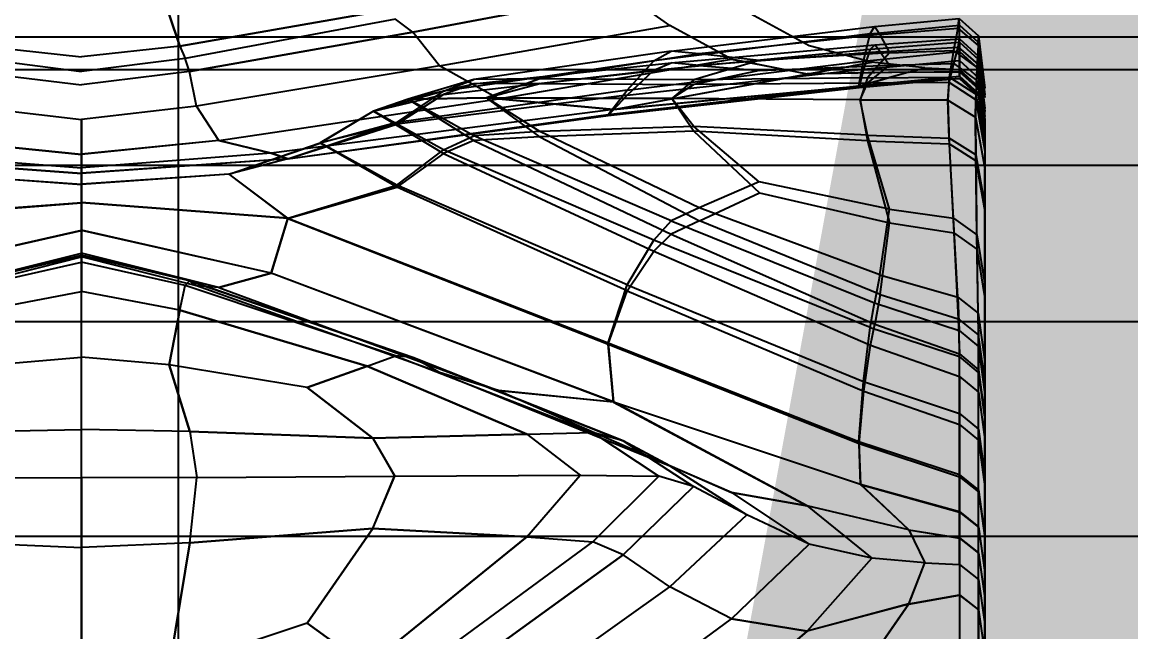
# Model space of a CAD drawing. Extents: x 11992 to 29481, y -6727 to 6811.
# Drawn here: x 12621.35 to 12627.33, y 1497.86 to 1501.15 of the extents above; entities that cross this region are included whole.
import ezdxf

# ---------------------------------------------------------------- set-up
doc = ezdxf.new("R2010")
doc.units = 0
doc.header["$MEASUREMENT"] = 0
doc.layers.get('0').update_dxf_attribs({"color": 8, "linetype": 'CONTINUOUS'})
doc.layers.add('zoylight 3编号', color=7, linetype='CONTINUOUS')
doc.styles.add('TFB MS 3mm at 1 to 25', font='arial.ttf', dxfattribs={"height": 75})

msp = doc.modelspace()

# ---------------------------------------------------------------- linework, layer by layer
for p, q in [((12622.1878, 1830.6007, -1920.433), (12622.1878, 930.6, -1920.433)), ((12622.1878, 1830.6007, -2370.4333), (12622.1878, 930.6, -2370.4333)), ((12623.4543, 1501.0998, -1742.3185), (12624.5906, 1501.3137, -1741.0483)), ((12624.5906, 1501.3137, -1739.8177), (12623.4543, 1501.0998, -1738.5475)), ((12624.8423, 1501.1358, -1741.0872), (12624.5906, 1501.3137, -1741.0483)), ((12624.8423, 1501.1358, -1739.7788), (12624.5906, 1501.3137, -1739.8177)), ((12622.1396, 1501.1952, -1742.075), (12622.1968, 1501.0247, -1742.9615)), ((12622.1968, 1501.0247, -1737.9045), (12622.1396, 1501.1952, -1738.7908)), ((12623.2077, 1501.1997, -1742.0537), (12622.1968, 1501.0247, -1742.9615)), ((12622.1968, 1501.0247, -1737.9045), (12623.2077, 1501.1997, -1738.8123)), ((12623.3613, 1501.169, -1742.2184), (12622.2269, 1500.9582, -1743.3418)), ((12623.3613, 1501.169, -1738.6476), (12622.2269, 1500.9582, -1737.5242)), ((12623.4543, 1501.0998, -1742.3185), (12623.3613, 1501.169, -1742.2184)), ((12623.4543, 1501.0998, -1738.5475), (12623.3613, 1501.169, -1738.6476)), ((12625.5948, 1501.025, -1740.433), (12625.2567, 1501.2085, -1740.433)), ((12625.9467, 1501.1296, -1742.8562), (12626.4044, 1501.174, -1742.4841)), ((12626.3968, 1501.122, -1742.9334), (12626.4044, 1501.174, -1742.4841)), ((12626.4049, 1501.1382, -1742.2643), (12626.4044, 1501.174, -1742.4841)), ((12626.4044, 1501.174, -1742.4841), (12626.5079, 1501.0796, -1742.4745)), ((12622.2502, 1500.8864, -1743.5167), (12623.4543, 1501.0998, -1742.3185)), ((12623.4543, 1501.0998, -1738.5475), (12622.2502, 1500.8864, -1737.3493)), ((12623.5983, 1500.9179, -1742.473), (12623.4543, 1501.0998, -1742.3185)), ((12623.5983, 1500.9179, -1738.3929), (12623.4543, 1501.0998, -1738.5475)), ((12623.5983, 1500.9179, -1742.473), (12624.8423, 1501.1358, -1741.0872)), ((12623.5983, 1500.9179, -1738.3929), (12624.8423, 1501.1358, -1739.7788)), ((12625.1756, 1500.9537, -1739.7502), (12624.8423, 1501.1358, -1739.7788)), ((12624.8423, 1501.1358, -1739.7788), (12624.8423, 1501.1358, -1741.0872)), ((12625.1756, 1500.9537, -1741.1158), (12624.8423, 1501.1358, -1741.0872)), ((12624.8485, 1500.9968, -1743.9725), (12625.9467, 1501.1296, -1742.8562)), ((12625.9238, 1501.09, -1742.6616), (12626.4049, 1501.1382, -1742.2643)), ((12625.9238, 1501.09, -1742.6616), (12625.9467, 1501.1296, -1742.8562)), ((12625.9753, 1501.0874, -1743.2345), (12625.9467, 1501.1296, -1742.8562)), ((12625.9753, 1501.0874, -1743.2345), (12626.3968, 1501.122, -1742.9334)), ((12626.3968, 1501.122, -1742.9334), (12626.3735, 1501.0014, -1743.9926)), ((12626.3968, 1501.122, -1742.9334), (12626.5055, 1501.0281, -1742.9218)), ((12626.4049, 1500.9959, -1741.8939), (12626.4049, 1501.1382, -1742.2643)), ((12626.5079, 1501.044, -1742.2558), (12626.4049, 1501.1382, -1742.2643)), ((12651.2491, 1501.0722, -1740.4327), (12606.249, 1501.0722, -1740.4327)), ((12625.9238, 1501.09, -1742.6616), (12624.7555, 1500.9453, -1743.8533)), ((12625.9753, 1501.0874, -1743.2345), (12625.0011, 1500.9832, -1744.1376)), ((12625.888, 1500.9437, -1742.3316), (12625.9238, 1501.09, -1742.6616)), ((12625.9247, 1501.0078, -1738.2529), (12626.4054, 1501.0455, -1738.6566)), ((12625.9481, 1501.0309, -1738.0655), (12626.4059, 1501.0631, -1738.4449)), ((12625.9753, 1501.0874, -1743.2345), (12626.0268, 1500.9875, -1744.1154)), ((12626.3978, 1501.0183, -1737.9884), (12626.4059, 1501.0631, -1738.4449)), ((12626.4054, 1501.0455, -1738.6566), (12626.4059, 1501.0631, -1738.4449)), ((12626.4054, 1501.0455, -1738.6566), (12626.4054, 1500.8614, -1741.4688)), ((12626.4054, 1501.0455, -1738.6566), (12626.5079, 1500.952, -1738.6648)), ((12626.4059, 1501.0631, -1738.4449), (12626.5079, 1500.9694, -1738.4541)), ((12626.5055, 1501.0281, -1742.9218), (12626.5079, 1501.0796, -1742.4745)), ((12626.5079, 1501.0796, -1742.4745), (12626.5079, 1500.9694, -1738.4541)), ((12626.5079, 1501.0796, -1742.4745), (12626.5423, 1500.797, -1742.4459)), ((12626.5079, 1501.044, -1742.2558), (12626.5423, 1500.762, -1742.2302)), ((12621.1378, 1501.0247, -1742.9615), (12621.6671, 1500.9663, -1743.264)), ((12621.1378, 1501.0247, -1737.9045), (12621.6671, 1500.9663, -1737.6019)), ((12622.1968, 1501.0247, -1742.9615), (12621.6671, 1500.9663, -1743.264)), ((12622.1968, 1501.0247, -1737.9045), (12621.6671, 1500.9663, -1737.6019)), ((12622.1968, 1501.0247, -1742.9615), (12622.2269, 1500.9582, -1743.3418)), ((12622.1968, 1501.0247, -1737.9045), (12622.2269, 1500.9582, -1737.5242)), ((12624.8485, 1500.9968, -1743.9725), (12623.7842, 1500.8438, -1745.1577)), ((12625.0011, 1500.9832, -1744.1376), (12624.1399, 1500.848, -1745.1944)), ((12624.7555, 1500.8943, -1737.0418), (12625.9247, 1501.0078, -1738.2529)), ((12624.7555, 1500.9453, -1743.8533), (12624.8485, 1500.9968, -1743.9725)), ((12625.0011, 1500.9832, -1744.1376), (12624.8485, 1500.9968, -1743.9725)), ((12624.849, 1500.9341, -1736.9275), (12625.9481, 1501.0309, -1738.0655)), ((12625.3244, 1500.9458, -1744.4836), (12625.0011, 1500.9832, -1744.1376)), ((12625.9767, 1500.9937, -1737.6815), (12625.0021, 1500.9198, -1736.7608)), ((12626.0268, 1500.9875, -1744.1154), (12625.3244, 1500.9458, -1744.4836)), ((12625.9319, 1500.9375, -1740.433), (12625.5948, 1501.025, -1740.433)), ((12625.888, 1500.9437, -1742.3316), (12626.4049, 1500.9959, -1741.8939)), ((12625.889, 1500.8993, -1738.5618), (12625.9247, 1501.0078, -1738.2529)), ((12626.0268, 1500.9875, -1744.1154), (12625.909, 1500.8533, -1745.1477)), ((12625.9247, 1501.0078, -1738.2529), (12625.9481, 1501.0309, -1738.0655)), ((12625.9767, 1500.9937, -1737.6815), (12625.9481, 1501.0309, -1738.0655)), ((12625.9767, 1500.9937, -1737.6815), (12626.3978, 1501.0183, -1737.9884)), ((12625.9767, 1500.9937, -1737.6815), (12626.0277, 1500.9212, -1736.7826)), ((12626.0268, 1500.9875, -1744.1154), (12626.3735, 1501.0014, -1743.9926)), ((12626.3735, 1501.0014, -1743.9926), (12626.3501, 1500.8569, -1745.11)), ((12626.3735, 1501.0014, -1743.9926), (12626.4998, 1500.9081, -1743.9761)), ((12626.3739, 1500.931, -1736.9076), (12626.3978, 1501.0183, -1737.9884)), ((12626.3978, 1501.0183, -1737.9884), (12626.506, 1500.9248, -1737.9998)), ((12626.4049, 1500.9959, -1741.8939), (12626.5079, 1500.9024, -1741.8871)), ((12626.4054, 1500.8614, -1741.4688), (12626.4049, 1500.9959, -1741.8939)), ((12626.5055, 1501.0281, -1742.9218), (12626.4998, 1500.9081, -1743.9761)), ((12626.5055, 1501.0281, -1742.9218), (12626.5423, 1500.7462, -1742.8868)), ((12621.1073, 1500.9582, -1737.5242), (12621.6671, 1500.8879, -1737.1497)), ((12621.1073, 1500.9582, -1743.3418), (12621.6671, 1500.8879, -1743.7162)), ((12622.2269, 1500.9582, -1737.5242), (12621.6671, 1500.8879, -1737.1497)), ((12622.2269, 1500.9582, -1743.3418), (12621.6671, 1500.8879, -1743.7162)), ((12622.2502, 1500.8864, -1737.3493), (12622.2269, 1500.9582, -1737.5242)), ((12622.2502, 1500.8864, -1743.5167), (12622.2269, 1500.9582, -1743.3418)), ((12623.5983, 1500.9179, -1742.473), (12622.2865, 1500.7, -1743.7868)), ((12623.5983, 1500.9179, -1738.3929), (12622.2865, 1500.7, -1737.0791)), ((12623.9177, 1500.74, -1738.2796), (12623.5983, 1500.9179, -1738.3929)), ((12623.9177, 1500.7398, -1742.5865), (12623.5983, 1500.9179, -1742.473)), ((12624.7555, 1500.9453, -1743.8533), (12623.6211, 1500.7806, -1745.1141)), ((12623.7837, 1500.8206, -1735.7196), (12624.849, 1500.9341, -1736.9275)), ((12623.9177, 1500.74, -1738.2796), (12625.1756, 1500.9537, -1739.7502)), ((12623.9177, 1500.7398, -1742.5865), (12625.1756, 1500.9537, -1741.1158)), ((12624.1399, 1500.8225, -1735.6832), (12625.0021, 1500.9198, -1736.7608)), ((12624.5376, 1500.6828, -1738.3031), (12625.9319, 1500.9375, -1740.433)), ((12624.6115, 1500.787, -1743.6447), (12624.7555, 1500.9453, -1743.8533)), ((12624.6115, 1500.787, -1743.6447), (12625.888, 1500.9437, -1742.3316)), ((12624.7555, 1500.8943, -1737.0418), (12624.849, 1500.9341, -1736.9275)), ((12625.0021, 1500.9198, -1736.7608), (12624.849, 1500.9341, -1736.9275)), ((12625.3244, 1500.9458, -1744.4836), (12624.9711, 1500.8421, -1745.2607)), ((12625.0021, 1500.9198, -1736.7608), (12625.3254, 1500.8919, -1736.4075)), ((12625.5833, 1500.8733, -1741.1101), (12625.1756, 1500.9537, -1741.1158)), ((12625.1756, 1500.9537, -1739.7502), (12625.5833, 1500.8738, -1739.7558)), ((12625.1756, 1500.9537, -1741.1158), (12625.1756, 1500.9537, -1739.7502)), ((12625.3254, 1500.8919, -1736.4075), (12626.0277, 1500.9212, -1736.7826)), ((12625.5833, 1500.8733, -1741.1101), (12625.9319, 1500.9375, -1740.433)), ((12625.8628, 1500.8097, -1741.9135), (12625.888, 1500.9437, -1742.3316)), ((12625.889, 1500.8993, -1738.5618), (12626.4054, 1500.9458, -1739.0031)), ((12625.9095, 1500.8247, -1735.7289), (12626.0277, 1500.9212, -1736.7826)), ((12626.219, 1500.9079, -1740.433), (12625.9319, 1500.9375, -1740.433)), ((12626.0277, 1500.9212, -1736.7826), (12626.3739, 1500.931, -1736.9076)), ((12626.3501, 1500.8271, -1735.7669), (12626.3739, 1500.931, -1736.9076)), ((12626.3739, 1500.931, -1736.9076), (12626.4998, 1500.838, -1736.924)), ((12626.4054, 1500.9458, -1739.0031), (12626.5079, 1500.8528, -1739.0097)), ((12626.4998, 1500.838, -1736.924), (12626.506, 1500.9248, -1737.9998)), ((12626.506, 1500.9248, -1737.9998), (12626.5079, 1500.9694, -1738.4541)), ((12626.506, 1500.9248, -1737.9998), (12626.5423, 1500.6444, -1738.0339)), ((12626.5079, 1500.9694, -1738.4541), (12626.5423, 1500.6883, -1738.4819)), ((12626.5079, 1500.952, -1738.6648), (12626.5423, 1500.6709, -1738.6896)), ((12651.2496, 1500.896, -1743.0588), (12606.2495, 1500.896, -1743.0588)), ((12651.2496, 1500.896, -1737.8066), (12606.2495, 1500.896, -1737.8066)), ((12621.0839, 1500.8864, -1737.3493), (12621.6671, 1500.8151, -1736.9499)), ((12621.0839, 1500.8864, -1743.5167), (12621.6671, 1500.8151, -1743.9161)), ((12622.2502, 1500.8864, -1737.3493), (12621.6671, 1500.8151, -1736.9499)), ((12622.2502, 1500.8864, -1743.5167), (12621.6671, 1500.8151, -1743.9161)), ((12622.2865, 1500.7, -1737.0791), (12622.2502, 1500.8864, -1737.3493)), ((12622.2865, 1500.7, -1743.7868), (12622.2502, 1500.8864, -1743.5167)), ((12623.6202, 1500.7634, -1735.761), (12624.7555, 1500.8943, -1737.0418)), ((12624.5376, 1500.6814, -1742.5631), (12625.5833, 1500.8733, -1741.1101)), ((12624.6115, 1500.7601, -1737.238), (12625.889, 1500.8993, -1738.5618)), ((12624.6115, 1500.7601, -1737.238), (12624.7555, 1500.8943, -1737.0418)), ((12625.909, 1500.8533, -1745.1477), (12624.9711, 1500.8421, -1745.2607)), ((12625.3254, 1500.8919, -1736.4075), (12624.9715, 1500.8173, -1735.6147)), ((12626.1317, 1500.8833, -1740.0327), (12625.5833, 1500.8738, -1739.7558)), ((12626.1317, 1500.8829, -1740.8332), (12625.5833, 1500.8733, -1741.1101)), ((12625.8628, 1500.8097, -1741.9135), (12626.4054, 1500.8614, -1741.4688)), ((12625.8632, 1500.8016, -1738.9589), (12625.889, 1500.8993, -1738.5618)), ((12625.909, 1500.8533, -1745.1477), (12625.8699, 1500.7348, -1745.7347)), ((12626.1317, 1500.8833, -1740.0327), (12625.8704, 1500.8094, -1739.4109)), ((12626.1317, 1500.8829, -1740.8332), (12625.8704, 1500.8073, -1741.4547)), ((12625.909, 1500.8533, -1745.1477), (12626.3501, 1500.8569, -1745.11)), ((12626.1317, 1500.8829, -1740.8332), (12626.219, 1500.9079, -1740.433)), ((12626.1317, 1500.8833, -1740.0327), (12626.219, 1500.9079, -1740.433)), ((12626.1317, 1500.8833, -1740.0327), (12626.4054, 1500.8864, -1740.125)), ((12626.1317, 1500.8829, -1740.8332), (12626.4054, 1500.886, -1740.7409)), ((12626.219, 1500.9079, -1740.433), (12626.4054, 1500.8981, -1740.433)), ((12626.3501, 1500.8569, -1745.11), (12626.342, 1500.7327, -1745.7339)), ((12626.4941, 1500.7641, -1745.0883), (12626.3501, 1500.8569, -1745.11)), ((12626.4054, 1500.8981, -1740.433), (12626.5079, 1500.8051, -1740.433)), ((12626.4054, 1500.8864, -1740.125), (12626.5079, 1500.7937, -1740.1264)), ((12626.4054, 1500.886, -1740.7409), (12626.5079, 1500.793, -1740.7394)), ((12626.5079, 1500.7687, -1741.464), (12626.4054, 1500.8614, -1741.4688)), ((12626.4998, 1500.9081, -1743.9761), (12626.4941, 1500.7641, -1745.0883)), ((12626.4998, 1500.9081, -1743.9761), (12626.5423, 1500.628, -1743.9263)), ((12626.5079, 1500.9024, -1741.8871), (12626.5423, 1500.6223, -1741.8666)), ((12623.7842, 1500.8438, -1745.1577), (12623.429, 1500.7381, -1745.7365)), ((12623.429, 1500.7384, -1735.1305), (12623.7837, 1500.8206, -1735.7196)), ((12623.7837, 1500.8206, -1735.7196), (12623.6202, 1500.7634, -1735.761)), ((12623.6211, 1500.7806, -1745.1141), (12623.7842, 1500.8438, -1745.1577)), ((12624.1399, 1500.8225, -1735.6832), (12623.7837, 1500.8206, -1735.7196)), ((12624.1399, 1500.848, -1745.1944), (12623.7842, 1500.8438, -1745.1577)), ((12624.1399, 1500.848, -1745.1944), (12623.8529, 1500.7448, -1745.7383)), ((12623.8529, 1500.7451, -1735.1288), (12624.1399, 1500.8225, -1735.6832)), ((12624.9711, 1500.8421, -1745.2607), (12624.1399, 1500.848, -1745.1944)), ((12624.1399, 1500.8225, -1735.6832), (12624.9715, 1500.8173, -1735.6147)), ((12624.5085, 1500.6547, -1743.2477), (12625.8628, 1500.8097, -1741.9135)), ((12624.5085, 1500.6499, -1737.6228), (12625.8632, 1500.8016, -1738.9589)), ((12624.5376, 1500.6828, -1738.3031), (12625.8704, 1500.8094, -1739.4109)), ((12625.8704, 1500.8073, -1741.4547), (12624.5376, 1500.6814, -1742.5631)), ((12624.9711, 1500.8421, -1745.2607), (12624.8533, 1500.7412, -1745.7369)), ((12624.9715, 1500.8173, -1735.6147), (12624.8533, 1500.7412, -1735.1293)), ((12625.9095, 1500.8247, -1735.7289), (12624.9715, 1500.8173, -1735.6147)), ((12625.8628, 1500.8097, -1741.9135), (12625.8704, 1500.8073, -1741.4547)), ((12625.8632, 1500.8016, -1738.9589), (12626.4054, 1500.8521, -1739.4043)), ((12625.8704, 1500.8094, -1739.4109), (12625.8632, 1500.8016, -1738.9589)), ((12625.8699, 1500.7346, -1735.1306), (12625.9095, 1500.8247, -1735.7289)), ((12625.8704, 1500.8094, -1739.4109), (12626.4054, 1500.8516, -1739.7802)), ((12625.8704, 1500.8073, -1741.4547), (12626.4054, 1500.849, -1741.0853)), ((12626.3501, 1500.8271, -1735.7669), (12625.9095, 1500.8247, -1735.7289)), ((12626.342, 1500.7324, -1735.131), (12626.3501, 1500.8271, -1735.7669)), ((12626.4941, 1500.7343, -1735.7887), (12626.3501, 1500.8271, -1735.7669)), ((12626.4054, 1500.8521, -1739.4043), (12626.5079, 1500.7594, -1739.4091)), ((12626.4054, 1500.8516, -1739.7802), (12626.5079, 1500.7591, -1739.7832)), ((12626.4054, 1500.849, -1741.0853), (12626.5079, 1500.7565, -1741.0823)), ((12626.4941, 1500.7343, -1735.7887), (12626.4998, 1500.838, -1736.924)), ((12626.4998, 1500.838, -1736.924), (12626.5423, 1500.5586, -1736.9732)), ((12626.5079, 1500.8528, -1739.0097), (12626.5423, 1500.5734, -1739.0297)), ((12626.5079, 1500.8051, -1740.433), (12626.5423, 1500.5264, -1740.433)), ((12626.5079, 1500.7937, -1740.1264), (12626.5423, 1500.515, -1740.1307)), ((12622.4085, 1500.515, -1736.7767), (12623.9177, 1500.74, -1738.2796)), ((12622.4085, 1500.5147, -1744.0895), (12623.9177, 1500.7398, -1742.5865)), ((12623.6211, 1500.7806, -1745.1141), (12623.2425, 1500.673, -1745.7189)), ((12623.2425, 1500.6733, -1735.1477), (12623.6202, 1500.7634, -1735.761)), ((12623.429, 1500.7384, -1735.1305), (12623.2425, 1500.6733, -1735.1477)), ((12623.429, 1500.7381, -1745.7365), (12623.2425, 1500.673, -1745.7189)), ((12623.6202, 1500.7634, -1735.761), (12623.3684, 1500.6025, -1735.8443)), ((12624.6115, 1500.7601, -1737.238), (12623.3684, 1500.6025, -1735.8443)), ((12624.6115, 1500.787, -1743.6447), (12623.3689, 1500.6111, -1745.0272)), ((12623.3689, 1500.6111, -1745.0272), (12623.6211, 1500.7806, -1745.1141)), ((12623.429, 1500.7384, -1735.1305), (12623.8529, 1500.7451, -1735.1288)), ((12623.8529, 1500.7448, -1745.7383), (12623.429, 1500.7381, -1745.7365)), ((12623.7842, 1500.5405, -1734.5764), (12623.429, 1500.7384, -1735.1305)), ((12623.429, 1500.7381, -1745.7365), (12623.7837, 1500.515, -1746.2878)), ((12623.8529, 1500.7451, -1735.1288), (12624.8533, 1500.7412, -1735.1293)), ((12624.1399, 1500.5627, -1734.606), (12623.8529, 1500.7451, -1735.1288)), ((12624.1399, 1500.5348, -1746.2572), (12623.8529, 1500.7448, -1745.7383)), ((12624.8533, 1500.7412, -1745.7369), (12623.8529, 1500.7448, -1745.7383)), ((12623.9177, 1500.74, -1738.2796), (12624.5376, 1500.6828, -1738.3031)), ((12624.5376, 1500.6814, -1742.5631), (12623.9177, 1500.7398, -1742.5865)), ((12624.5085, 1500.6547, -1743.2477), (12624.6115, 1500.787, -1743.6447)), ((12624.5085, 1500.6499, -1737.6228), (12624.6115, 1500.7601, -1737.238)), ((12625.8699, 1500.7348, -1745.7347), (12624.8533, 1500.7412, -1745.7369)), ((12624.8533, 1500.7412, -1745.7369), (12624.9715, 1500.5643, -1746.1954)), ((12625.8699, 1500.7346, -1735.1306), (12624.8533, 1500.7412, -1735.1293)), ((12624.9711, 1500.5906, -1734.6665), (12624.8533, 1500.7412, -1735.1293)), ((12625.8699, 1500.7348, -1745.7347), (12625.9095, 1500.5135, -1746.2978)), ((12625.8699, 1500.7348, -1745.7347), (12626.342, 1500.7327, -1745.7339)), ((12625.909, 1500.5438, -1734.563), (12625.8699, 1500.7346, -1735.1306)), ((12626.342, 1500.7324, -1735.131), (12625.8699, 1500.7346, -1735.1306)), ((12626.4941, 1500.7641, -1745.0883), (12626.4922, 1500.6406, -1745.7093)), ((12626.4922, 1500.6404, -1735.1557), (12626.4941, 1500.7343, -1735.7887)), ((12626.4941, 1500.7641, -1745.0883), (12626.5423, 1500.4861, -1745.0229)), ((12626.4941, 1500.7343, -1735.7887), (12626.5423, 1500.4566, -1735.8538)), ((12626.5079, 1500.793, -1740.7394), (12626.5423, 1500.5145, -1740.7351)), ((12626.5079, 1500.7687, -1741.464), (12626.5423, 1500.4904, -1741.4495)), ((12626.5079, 1500.7594, -1739.4091), (12626.5423, 1500.4814, -1739.4235)), ((12626.5079, 1500.7591, -1739.7832), (12626.5423, 1500.4809, -1739.7924)), ((12626.5079, 1500.7565, -1741.0823), (12626.5423, 1500.4785, -1741.073)), ((12621.0477, 1500.7002, -1737.0791), (12621.6671, 1500.6275, -1736.6412)), ((12621.0477, 1500.7, -1743.7868), (12621.6671, 1500.6275, -1744.2248)), ((12622.2865, 1500.7, -1743.7868), (12621.6671, 1500.6275, -1744.2248)), ((12622.2865, 1500.7, -1737.0791), (12621.6671, 1500.6275, -1736.6412)), ((12622.4085, 1500.515, -1736.7767), (12622.2865, 1500.7, -1737.0791)), ((12622.4085, 1500.5147, -1744.0895), (12622.2865, 1500.7, -1743.7868)), ((12624.5376, 1500.6828, -1738.3031), (12622.6899, 1500.4458, -1736.5049)), ((12624.5376, 1500.6814, -1742.5631), (12622.6904, 1500.4456, -1744.362)), ((12624.5376, 1500.6828, -1738.3031), (12624.5085, 1500.6499, -1737.6228)), ((12624.5085, 1500.6547, -1743.2477), (12624.5376, 1500.6814, -1742.5631)), ((12626.342, 1500.7327, -1745.7339), (12626.4922, 1500.6406, -1745.7093)), ((12626.342, 1500.7327, -1745.7339), (12626.3501, 1500.4969, -1746.332)), ((12626.342, 1500.7324, -1735.131), (12626.4922, 1500.6404, -1735.1557)), ((12626.3501, 1500.5281, -1734.5286), (12626.342, 1500.7324, -1735.131)), ((12621.6671, 1500.3672, -1735.9055), (12621.6671, 1500.6275, -1736.6412)), ((12621.6671, 1500.6275, -1744.2248), (12621.6671, 1500.6275, -1736.6412)), ((12621.6671, 1500.6275, -1744.2248), (12621.6671, 1500.0291, -1746.222)), ((12622.78, 1500.4165, -1745.0081), (12624.5085, 1500.6547, -1743.2477)), ((12622.78, 1500.416, -1735.8603), (12624.5085, 1500.6499, -1737.6228)), ((12623.2425, 1500.6733, -1735.1477), (12622.9545, 1500.5016, -1735.1941)), ((12623.2425, 1500.673, -1745.7189), (12622.9545, 1500.5011, -1745.6732)), ((12623.6211, 1500.464, -1734.5702), (12623.2425, 1500.6733, -1735.1477)), ((12623.2425, 1500.673, -1745.7189), (12623.6207, 1500.4444, -1746.295)), ((12626.4922, 1500.6406, -1745.7093), (12626.4941, 1500.4055, -1746.3045)), ((12626.4922, 1500.6406, -1745.7093), (12626.5423, 1500.3641, -1745.6352)), ((12626.4941, 1500.437, -1734.5561), (12626.4922, 1500.6404, -1735.1557)), ((12626.4922, 1500.6404, -1735.1557), (12626.5423, 1500.3641, -1735.2297)), ((12626.5423, 1500.5734, -1739.0297), (12626.5423, 1500.6709, -1738.6896)), ((12626.5423, 1500.5586, -1736.9732), (12626.5423, 1500.6444, -1738.0339)), ((12626.5423, 1500.6223, -1741.8666), (12626.5423, 1498.7078, -1743.5855)), ((12622.78, 1500.4165, -1745.0081), (12623.3689, 1500.6111, -1745.0272)), ((12622.78, 1500.416, -1735.8603), (12623.3684, 1500.6025, -1735.8443)), ((12623.3689, 1500.6111, -1745.0272), (12622.9545, 1500.5011, -1745.6732)), ((12623.3684, 1500.6025, -1735.8443), (12622.9545, 1500.5016, -1735.1941)), ((12624.1399, 1500.5627, -1734.606), (12623.7842, 1500.5405, -1734.5764)), ((12624.9711, 1500.5906, -1734.6665), (12624.1399, 1500.5627, -1734.606)), ((12624.9715, 1500.5643, -1746.1954), (12624.1399, 1500.5348, -1746.2572)), ((12625.0011, 1500.1514, -1733.6232), (12624.1399, 1500.5627, -1734.606)), ((12625.3244, 1500.2918, -1733.9416), (12624.9711, 1500.5906, -1734.6665)), ((12625.909, 1500.5438, -1734.563), (12624.9711, 1500.5906, -1734.6665)), ((12625.9095, 1500.5135, -1746.2978), (12624.9715, 1500.5643, -1746.1954)), ((12624.9715, 1500.5643, -1746.1954), (12625.3254, 1500.2327, -1746.9192)), ((12620.9256, 1500.5152, -1744.0897), (12621.6671, 1500.4401, -1744.5907)), ((12620.9256, 1500.515, -1736.7767), (12621.6671, 1500.4399, -1736.2756)), ((12622.4085, 1500.515, -1736.7767), (12621.6671, 1500.4399, -1736.2756)), ((12622.4085, 1500.5147, -1744.0895), (12621.6671, 1500.4401, -1744.5907)), ((12622.4085, 1500.515, -1736.7767), (12622.6899, 1500.4458, -1736.5049)), ((12622.6904, 1500.4456, -1744.362), (12622.4085, 1500.5147, -1744.0895)), ((12622.4629, 1500.3333, -1735.2396), (12622.9545, 1500.5016, -1735.1941)), ((12622.4629, 1500.3328, -1745.6284), (12622.9545, 1500.5011, -1745.6732)), ((12623.3689, 1500.2737, -1734.5798), (12622.9545, 1500.5016, -1735.1941)), ((12623.3684, 1500.2634, -1746.2868), (12622.9545, 1500.5011, -1745.6732)), ((12623.7837, 1500.515, -1746.2878), (12623.6207, 1500.4444, -1746.295)), ((12623.6211, 1500.464, -1734.5702), (12623.7842, 1500.5405, -1734.5764)), ((12624.1399, 1500.5348, -1746.2572), (12623.7837, 1500.515, -1746.2878)), ((12623.7837, 1500.515, -1746.2878), (12624.849, 1500.0091, -1747.3905)), ((12624.8485, 1500.0806, -1733.4734), (12623.7842, 1500.5405, -1734.5764)), ((12624.1399, 1500.5348, -1746.2572), (12625.0021, 1500.0803, -1747.2391)), ((12626.0268, 1500.1438, -1733.6019), (12625.909, 1500.5438, -1734.563)), ((12625.909, 1500.5438, -1734.563), (12626.3501, 1500.5281, -1734.5286)), ((12625.9095, 1500.5135, -1746.2978), (12626.3501, 1500.4969, -1746.332)), ((12625.9095, 1500.5135, -1746.2978), (12626.0277, 1500.0703, -1747.2586)), ((12626.3735, 1500.0946, -1733.4886), (12626.3501, 1500.5281, -1734.5286)), ((12626.4941, 1500.437, -1734.5561), (12626.3501, 1500.5281, -1734.5286)), ((12626.4941, 1500.4055, -1746.3045), (12626.3501, 1500.4969, -1746.332)), ((12626.3501, 1500.4969, -1746.332), (12626.3739, 1500.0164, -1747.3717)), ((12626.5423, 1500.5264, -1740.433), (12626.5423, 1500.011, -1739.8078)), ((12626.5423, 1500.5264, -1740.433), (12626.5423, 1500.0553, -1740.433)), ((12626.5423, 1500.5264, -1740.433), (12626.5423, 1500.4904, -1741.4495)), ((12626.5423, 1500.5145, -1740.7351), (12626.5423, 1498.6162, -1740.433)), ((12620.6442, 1500.4475, -1744.3627), (12621.6671, 1500.3679, -1744.9621)), ((12620.6442, 1500.4461, -1736.5049), (12621.6671, 1500.3672, -1735.9055)), ((12622.6899, 1500.4458, -1736.5049), (12621.6671, 1500.3672, -1735.9055)), ((12622.6904, 1500.4456, -1744.362), (12621.6671, 1500.3679, -1744.9621)), ((12622.6899, 1500.4458, -1736.5049), (12622.78, 1500.416, -1735.8603)), ((12622.78, 1500.4165, -1745.0081), (12622.6904, 1500.4456, -1744.362)), ((12623.6207, 1500.4444, -1746.295), (12623.3684, 1500.2634, -1746.2868)), ((12623.3689, 1500.2737, -1734.5798), (12623.6211, 1500.464, -1734.5702)), ((12623.6207, 1500.4444, -1746.295), (12624.7555, 1499.9175, -1747.4697)), ((12624.7555, 1499.9762, -1733.396), (12623.6211, 1500.464, -1734.5702)), ((12626.4998, 1500.0052, -1733.5209), (12626.4941, 1500.437, -1734.5561)), ((12626.4941, 1500.437, -1734.5561), (12626.5423, 1500.1633, -1734.6385)), ((12626.5423, 1500.4861, -1745.0229), (12626.5423, 1500.3195, -1742.3975)), ((12626.5423, 1500.4809, -1739.7924), (12626.5423, 1498.606, -1740.1602)), ((12626.5423, 1500.4566, -1735.8538), (12626.5423, 1498.6584, -1739.1666)), ((12651.2496, 1500.38, -1735.2257), (12606.2495, 1500.38, -1735.2257)), ((12651.2496, 1500.38, -1745.6397), (12606.2495, 1500.38, -1745.6397)), ((12620.5541, 1500.4203, -1745.0095), (12621.6671, 1500.3383, -1745.3121)), ((12620.5541, 1500.4165, -1735.8602), (12621.6671, 1500.3371, -1735.5565)), ((12622.78, 1500.4165, -1745.0081), (12621.6671, 1500.3383, -1745.3121)), ((12622.78, 1500.416, -1735.8603), (12621.6671, 1500.3371, -1735.5565)), ((12622.78, 1500.4165, -1745.0081), (12622.4629, 1500.3328, -1745.6284)), ((12622.78, 1500.416, -1735.8603), (12622.4629, 1500.3333, -1735.2396)), ((12626.4941, 1500.4055, -1746.3045), (12626.4998, 1499.9275, -1747.3394)), ((12626.4941, 1500.4055, -1746.3045), (12626.5423, 1500.1326, -1746.2221)), ((12620.8712, 1500.3354, -1735.2392), (12621.6671, 1500.2785, -1735.2545)), ((12620.8712, 1500.3347, -1745.6292), (12621.6671, 1500.2778, -1745.6139)), ((12621.6671, 1500.0307, -1734.6449), (12621.6671, 1500.3672, -1735.9055)), ((12622.4629, 1500.3333, -1735.2396), (12621.6671, 1500.2785, -1735.2545)), ((12622.4629, 1500.3328, -1745.6284), (12621.6671, 1500.2778, -1745.6139)), ((12622.78, 1500.0958, -1734.6604), (12622.4629, 1500.3333, -1735.2396)), ((12622.78, 1500.0942, -1746.2073), (12622.4629, 1500.3328, -1745.6284)), ((12626.5423, 1499.701, -1734.778), (12626.5423, 1500.3641, -1735.2297)), ((12626.5423, 1500.3641, -1745.6352), (12626.5423, 1497.966, -1748.1371)), ((12622.78, 1500.0958, -1734.6604), (12623.3689, 1500.2737, -1734.5798)), ((12622.78, 1500.0942, -1746.2073), (12623.3684, 1500.2634, -1746.2868)), ((12624.6115, 1499.7032, -1747.5724), (12623.3684, 1500.2634, -1746.2868)), ((12624.6115, 1499.7346, -1733.2946), (12623.3689, 1500.2737, -1734.5798)), ((12625.3244, 1500.2918, -1733.9416), (12625.0011, 1500.1514, -1733.6232)), ((12626.0268, 1500.1438, -1733.6019), (12625.3244, 1500.2918, -1733.9416)), ((12625.0021, 1500.0803, -1747.2391), (12625.3254, 1500.2327, -1746.9192)), ((12625.3254, 1500.2327, -1746.9192), (12626.0277, 1500.0703, -1747.2586)), ((12620.5541, 1500.0999, -1734.6598), (12621.6671, 1500.1798, -1734.9629)), ((12620.5541, 1500.0944, -1746.2075), (12621.6671, 1500.1776, -1745.9048)), ((12622.78, 1500.0958, -1734.6604), (12621.6671, 1500.1798, -1734.9629)), ((12622.78, 1500.0942, -1746.2073), (12621.6671, 1500.1776, -1745.9048)), ((12625.0011, 1500.1514, -1733.6232), (12624.8485, 1500.0806, -1733.4734)), ((12625.9753, 1499.7899, -1732.7891), (12625.0011, 1500.1514, -1733.6232)), ((12625.9753, 1499.7899, -1732.7891), (12626.0268, 1500.1438, -1733.6019)), ((12626.0268, 1500.1438, -1733.6019), (12626.3735, 1500.0946, -1733.4886)), ((12626.5423, 1499.7377, -1733.6179), (12626.5423, 1500.1633, -1734.6385)), ((12626.5423, 1498.5838, -1741.3503), (12626.5423, 1500.149, -1741.8321)), ((12622.78, 1500.0958, -1734.6604), (12622.6899, 1499.7978, -1734.0864)), ((12622.6899, 1499.7978, -1746.7806), (12622.78, 1500.0942, -1746.2073)), ((12622.78, 1500.0958, -1734.6604), (12624.5085, 1499.4218, -1733.0168)), ((12622.78, 1500.0942, -1746.2073), (12624.5085, 1499.4154, -1747.8506)), ((12624.7555, 1499.9762, -1733.396), (12624.8485, 1500.0806, -1733.4734)), ((12624.8485, 1500.0806, -1733.4734), (12625.9467, 1499.6374, -1732.4403)), ((12625.0021, 1500.0803, -1747.2391), (12624.849, 1500.0091, -1747.3905)), ((12625.9767, 1499.6836, -1748.0733), (12625.0021, 1500.0803, -1747.2391)), ((12626.3968, 1499.6693, -1732.511), (12626.3735, 1500.0946, -1733.4886)), ((12626.3735, 1500.0946, -1733.4886), (12626.4998, 1500.0052, -1733.5209)), ((12626.5423, 1500.1326, -1746.2221), (12626.5423, 1499.2108, -1747.0786)), ((12620.6442, 1499.8, -1734.0861), (12621.6671, 1500.0307, -1734.6449)), ((12620.6442, 1499.7978, -1746.7805), (12621.6671, 1500.0291, -1746.222)), ((12621.6671, 1494.8683, -1726.0795), (12621.6671, 1500.0307, -1734.6449)), ((12622.6899, 1499.7978, -1734.0864), (12621.6671, 1500.0307, -1734.6449)), ((12622.6899, 1499.7978, -1746.7806), (12621.6671, 1500.0291, -1746.222)), ((12621.6671, 1500.0291, -1746.222), (12621.6671, 1499.6998, -1747.9908)), ((12625.9767, 1499.6836, -1748.0733), (12626.0277, 1500.0703, -1747.2586)), ((12626.0277, 1500.0703, -1747.2586), (12626.3739, 1500.0164, -1747.3717)), ((12626.3739, 1500.0164, -1747.3717), (12626.3978, 1499.5515, -1748.3514)), ((12626.3739, 1500.0164, -1747.3717), (12626.4998, 1499.9275, -1747.3394)), ((12626.5423, 1500.0203, -1741.425), (12626.5423, 1499.3403, -1741.0359)), ((12624.6115, 1499.7346, -1733.2946), (12624.7555, 1499.9762, -1733.396)), ((12624.7555, 1499.9175, -1747.4697), (12624.849, 1500.0091, -1747.3905)), ((12625.9238, 1499.5055, -1732.2916), (12624.7555, 1499.9762, -1733.396)), ((12624.849, 1500.0091, -1747.3905), (12625.9481, 1499.5239, -1748.4245)), ((12626.5055, 1499.582, -1732.5479), (12626.4998, 1500.0052, -1733.5209)), ((12626.4998, 1500.0052, -1733.5209), (12626.5423, 1499.7377, -1733.6179)), ((12626.5423, 1500.011, -1739.8078), (12626.5423, 1499.3427, -1739.8297)), ((12620.9256, 1499.722, -1733.8158), (12621.6671, 1499.9072, -1734.2872)), ((12620.9256, 1499.7215, -1747.0504), (12621.6671, 1499.907, -1746.579)), ((12622.4085, 1499.7215, -1733.8159), (12621.6671, 1499.9072, -1734.2872)), ((12622.4085, 1499.7215, -1747.0504), (12621.6671, 1499.907, -1746.579)), ((12624.6115, 1499.7032, -1747.5724), (12624.7555, 1499.9175, -1747.4697)), ((12624.7555, 1499.9175, -1747.4697), (12625.9247, 1499.4101, -1748.5752)), ((12626.4998, 1499.9275, -1747.3394), (12626.506, 1499.465, -1748.3145)), ((12626.4998, 1499.9275, -1747.3394), (12626.5423, 1499.6612, -1747.2425)), ((12626.5423, 1499.897, -1745.51), (12626.5423, 1499.2328, -1745.332)), ((12626.5423, 1499.8968, -1735.3549), (12626.5423, 1499.2325, -1735.533)), ((12621.0477, 1499.7306, -1747.4049), (12621.6671, 1499.8867, -1746.9893)), ((12621.0477, 1499.7306, -1733.4611), (12621.6671, 1499.8867, -1733.8766)), ((12621.0839, 1499.7568, -1733.134), (12621.6671, 1499.8949, -1733.5155)), ((12621.0839, 1499.7568, -1747.732), (12621.6671, 1499.8946, -1747.3505)), ((12621.1073, 1499.7315, -1732.9465), (12621.6671, 1499.8579, -1733.3061)), ((12621.1073, 1499.7315, -1747.9193), (12621.6671, 1499.8579, -1747.5599)), ((12622.2502, 1499.7568, -1733.134), (12621.6671, 1499.8949, -1733.5155)), ((12622.2502, 1499.7568, -1747.732), (12621.6671, 1499.8946, -1747.3505)), ((12622.2865, 1499.7306, -1733.4611), (12621.6671, 1499.8867, -1733.8766)), ((12622.2865, 1499.7306, -1747.4049), (12621.6671, 1499.8867, -1746.9893)), ((12622.2269, 1499.7315, -1732.9465), (12621.6671, 1499.8579, -1733.3061)), ((12622.2269, 1499.7315, -1747.9193), (12621.6671, 1499.8579, -1747.5599)), ((12622.6899, 1499.7978, -1734.0864), (12622.4085, 1499.7215, -1733.8159)), ((12622.4085, 1499.7215, -1747.0504), (12622.6899, 1499.7978, -1746.7806)), ((12624.5376, 1499.1028, -1732.4105), (12622.6899, 1499.7978, -1734.0864)), ((12624.5376, 1499.1038, -1748.4563), (12622.6899, 1499.7978, -1746.7806)), ((12625.9753, 1499.7899, -1732.7891), (12625.9467, 1499.6374, -1732.4403)), ((12625.9753, 1499.7899, -1732.7891), (12626.3968, 1499.6693, -1732.511)), ((12622.1968, 1499.599, -1748.282), (12622.2269, 1499.7315, -1747.9193)), ((12622.1968, 1499.5992, -1732.584), (12622.2269, 1499.7315, -1732.9465)), ((12622.2502, 1499.7568, -1733.134), (12622.2269, 1499.7315, -1732.9465)), ((12622.2502, 1499.7568, -1747.732), (12622.2269, 1499.7315, -1747.9193)), ((12623.3613, 1499.3524, -1731.8683), (12622.2269, 1499.7315, -1732.9465)), ((12623.3613, 1499.3524, -1748.9977), (12622.2269, 1499.7315, -1747.9193)), ((12622.2865, 1499.7306, -1733.4611), (12622.2502, 1499.7568, -1733.134)), ((12622.2502, 1499.7568, -1733.134), (12623.4543, 1499.3427, -1731.9895)), ((12623.4543, 1499.3427, -1748.8765), (12622.2502, 1499.7568, -1747.732)), ((12622.2865, 1499.7306, -1747.4049), (12622.2502, 1499.7568, -1747.732)), ((12622.4085, 1499.7215, -1733.8159), (12622.2865, 1499.7306, -1733.4611)), ((12622.4085, 1499.7215, -1747.0504), (12622.2865, 1499.7306, -1747.4049)), ((12623.5983, 1499.2626, -1748.6517), (12622.2865, 1499.7306, -1747.4049)), ((12623.5983, 1499.2626, -1732.2142), (12622.2865, 1499.7306, -1733.4611)), ((12622.4085, 1499.7215, -1733.8159), (12623.9177, 1499.1648, -1732.4017)), ((12622.4085, 1499.7215, -1747.0504), (12623.9177, 1499.1651, -1748.4645)), ((12624.5085, 1499.4218, -1733.0168), (12624.6115, 1499.7346, -1733.2946)), ((12624.6115, 1499.7346, -1733.2946), (12625.888, 1499.2139, -1732.079)), ((12621.1378, 1499.5992, -1732.5839), (12621.6671, 1499.6998, -1732.8752)), ((12621.1378, 1499.5992, -1748.282), (12621.6671, 1499.6998, -1747.9908)), ((12622.1968, 1499.599, -1748.282), (12621.6671, 1499.6998, -1747.9908)), ((12622.1968, 1499.5992, -1732.584), (12621.6671, 1499.6998, -1732.8752)), ((12621.6671, 1498.6937, -1750.6789), (12621.6671, 1499.6998, -1747.9908)), ((12624.5085, 1499.4154, -1747.8506), (12624.6115, 1499.7032, -1747.5724)), ((12624.6115, 1499.7032, -1747.5724), (12625.889, 1499.162, -1748.7886)), ((12625.9767, 1499.6836, -1748.0733), (12625.9481, 1499.5239, -1748.4245)), ((12625.9767, 1499.6836, -1748.0733), (12626.3978, 1499.5515, -1748.3514)), ((12626.3968, 1499.6693, -1732.511), (12626.5055, 1499.582, -1732.5479)), ((12626.3968, 1499.6693, -1732.511), (12626.4044, 1499.4895, -1732.0959)), ((12626.5423, 1499.701, -1734.778), (12626.5423, 1499.3198, -1736.1207)), ((12626.5423, 1499.6612, -1747.2425), (12626.5423, 1499.2049, -1748.2039)), ((12622.1396, 1499.3036, -1731.731), (12622.1968, 1499.5992, -1732.584)), ((12622.1968, 1499.599, -1748.282), (12622.1396, 1499.3036, -1749.1349)), ((12623.2077, 1499.2969, -1731.7103), (12622.1968, 1499.5992, -1732.584)), ((12622.1968, 1499.599, -1748.282), (12623.2077, 1499.2969, -1749.1557)), ((12625.9238, 1499.5055, -1732.2916), (12625.9467, 1499.6374, -1732.4403)), ((12625.9467, 1499.6374, -1732.4403), (12626.4044, 1499.4895, -1732.0959)), ((12626.5423, 1498.5728, -1741.0107), (12626.5423, 1499.6073, -1742.1255)), ((12626.3978, 1499.5515, -1748.3514), (12626.506, 1499.465, -1748.3145)), ((12626.3978, 1499.5515, -1748.3514), (12626.4059, 1499.3622, -1748.7691)), ((12626.5055, 1499.582, -1732.5479), (12626.5079, 1499.4032, -1732.1348)), ((12626.5055, 1499.582, -1732.5479), (12626.5423, 1499.3205, -1732.6586)), ((12651.2496, 1499.5363, -1732.7327), (12606.2495, 1499.5363, -1732.7327)), ((12651.2496, 1499.5363, -1748.1327), (12606.2495, 1499.5363, -1748.1327)), ((12625.888, 1499.2139, -1732.079), (12625.9238, 1499.5055, -1732.2916)), ((12625.9238, 1499.5055, -1732.2916), (12626.4049, 1499.3489, -1731.9235)), ((12625.9247, 1499.4101, -1748.5752), (12625.9481, 1499.5239, -1748.4245)), ((12625.9481, 1499.5239, -1748.4245), (12626.4059, 1499.3622, -1748.7691)), ((12626.4049, 1499.3489, -1731.9235), (12626.4044, 1499.4895, -1732.0959)), ((12626.4044, 1499.4895, -1732.0959), (12626.5079, 1499.4032, -1732.1348)), ((12626.5423, 1499.3198, -1736.1207), (12626.5423, 1499.4965, -1738.1737)), ((12626.5423, 1499.481, -1743.7228), (12626.5423, 1499.3474, -1744.7555)), ((12624.5085, 1499.4218, -1733.0168), (12625.8628, 1498.889, -1731.7839)), ((12624.5085, 1499.4218, -1733.0168), (12624.5376, 1499.1028, -1732.4105)), ((12626.506, 1499.465, -1748.3145), (12626.5079, 1499.2764, -1748.7303)), ((12626.506, 1499.465, -1748.3145), (12626.5423, 1499.2049, -1748.2039)), ((12624.5376, 1499.1038, -1748.4563), (12624.5085, 1499.4154, -1747.8506)), ((12624.5085, 1499.4154, -1747.8506), (12625.8632, 1498.8787, -1749.0836)), ((12625.889, 1499.162, -1748.7886), (12625.9247, 1499.4101, -1748.5752)), ((12625.9247, 1499.4101, -1748.5752), (12626.4054, 1499.2411, -1748.9437)), ((12626.4054, 1499.2411, -1748.9437), (12626.4059, 1499.3622, -1748.7691)), ((12626.4059, 1499.3622, -1748.7691), (12626.5079, 1499.2764, -1748.7303)), ((12626.5079, 1497.2975, -1728.7082), (12626.5079, 1499.4032, -1732.1348)), ((12626.5079, 1499.4032, -1732.1348), (12626.5423, 1499.1441, -1732.2513)), ((12626.5423, 1498.6052, -1740.7057), (12626.5423, 1499.3749, -1740.1483)), ((12621.1945, 1499.3036, -1749.1349), (12621.6671, 1499.3443, -1749.0162)), ((12621.1945, 1499.3036, -1731.731), (12621.6671, 1499.3443, -1731.8497)), ((12622.1396, 1499.3036, -1749.1349), (12621.6671, 1499.3443, -1749.0162)), ((12622.1396, 1499.3036, -1731.731), (12621.6671, 1499.3443, -1731.8497)), ((12622.8844, 1499.1813, -1749.491), (12622.1396, 1499.3036, -1749.1349)), ((12622.1396, 1499.3036, -1749.1349), (12622.2521, 1498.9428, -1750.1296)), ((12622.2521, 1498.9428, -1730.7363), (12622.1396, 1499.3036, -1731.731)), ((12622.8844, 1499.1813, -1731.3749), (12622.1396, 1499.3036, -1731.731)), ((12623.2077, 1499.2969, -1731.7103), (12623.3613, 1499.3524, -1731.8683)), ((12623.2077, 1499.2969, -1749.1557), (12623.3613, 1499.3524, -1748.9977)), ((12623.3613, 1499.3524, -1731.8683), (12624.427, 1498.9374, -1730.7276)), ((12623.4543, 1499.3427, -1748.8765), (12623.3613, 1499.3524, -1748.9977)), ((12623.3613, 1499.3524, -1748.9977), (12624.427, 1498.9374, -1750.1383)), ((12623.4543, 1499.3427, -1731.9895), (12623.3613, 1499.3524, -1731.8683)), ((12624.5906, 1498.8928, -1750.0834), (12623.4543, 1499.3427, -1748.8765)), ((12623.4543, 1499.3427, -1731.9895), (12624.5906, 1498.8928, -1730.7825)), ((12623.5983, 1499.2626, -1748.6517), (12623.4543, 1499.3427, -1748.8765)), ((12623.5983, 1499.2626, -1732.2142), (12623.4543, 1499.3427, -1731.9895)), ((12626.5079, 1499.263, -1731.9631), (12626.4049, 1499.3489, -1731.9235)), ((12626.4049, 1499.0401, -1731.6737), (12626.4049, 1499.3489, -1731.9235)), ((12626.5423, 1497.6685, -1732.3379), (12626.5423, 1499.3205, -1732.6586)), ((12623.2077, 1499.2969, -1749.1557), (12622.8844, 1499.1813, -1749.491)), ((12622.8844, 1499.1813, -1731.3749), (12623.2077, 1499.2969, -1731.7103)), ((12624.0703, 1498.9297, -1730.6921), (12623.2077, 1499.2969, -1731.7103)), ((12623.2077, 1499.2969, -1749.1557), (12624.0703, 1498.9297, -1750.1738)), ((12623.9177, 1499.1648, -1732.4017), (12623.5983, 1499.2626, -1732.2142)), ((12623.9177, 1499.1651, -1748.4645), (12623.5983, 1499.2626, -1748.6517)), ((12623.5983, 1499.2626, -1748.6517), (12624.8423, 1498.7583, -1749.9608)), ((12623.5983, 1499.2626, -1732.2142), (12624.8423, 1498.7583, -1730.9051)), ((12626.4054, 1499.2411, -1748.9437), (12626.4054, 1497.6754, -1751.2871)), ((12626.4054, 1499.2411, -1748.9437), (12626.5079, 1499.1558, -1748.9041)), ((12626.5079, 1498.1446, -1750.362), (12626.5079, 1499.2764, -1748.7303)), ((12626.5079, 1499.2764, -1748.7303), (12626.5423, 1499.0191, -1748.6138)), ((12626.5079, 1499.263, -1731.9631), (12626.5423, 1499.006, -1732.082)), ((12622.8844, 1499.1813, -1749.491), (12623.2387, 1498.9073, -1750.2386)), ((12623.2387, 1498.9073, -1730.6273), (12622.8844, 1499.1813, -1731.3749)), ((12625.8628, 1498.889, -1731.7839), (12625.888, 1499.2139, -1732.079)), ((12625.888, 1499.2139, -1732.079), (12626.4049, 1499.0401, -1731.6737)), ((12623.9177, 1499.1651, -1748.4645), (12625.1756, 1498.6148, -1749.8449)), ((12623.9177, 1499.1651, -1748.4645), (12624.5376, 1499.1038, -1748.4563)), ((12624.5376, 1499.1028, -1732.4105), (12623.9177, 1499.1648, -1732.4017)), ((12623.9177, 1499.1648, -1732.4017), (12625.1756, 1498.6145, -1731.0211)), ((12625.8632, 1498.8787, -1749.0836), (12625.889, 1499.162, -1748.7886)), ((12625.889, 1499.162, -1748.7886), (12626.4054, 1498.9815, -1749.194)), ((12626.5079, 1499.1558, -1748.9041), (12626.5423, 1498.9002, -1748.7852)), ((12625.5833, 1498.5428, -1749.8099), (12624.5376, 1499.1038, -1748.4563)), ((12624.5376, 1499.1038, -1748.4563), (12625.8704, 1498.6596, -1749.479)), ((12624.5376, 1499.1028, -1732.4105), (12625.5833, 1498.5423, -1731.0563)), ((12625.8704, 1498.6575, -1731.3878), (12624.5376, 1499.1028, -1732.4105)), ((12626.4054, 1498.7113, -1731.3729), (12626.4049, 1499.0401, -1731.6737)), ((12626.4049, 1499.0401, -1731.6737), (12626.5079, 1498.956, -1731.7146)), ((12626.5423, 1498.5797, -1744.5751), (12626.5423, 1499.0146, -1745.8847)), ((12626.5423, 1498.2884, -1735.2039), (12626.5423, 1499.006, -1732.082)), ((12621.082, 1498.9428, -1730.7363), (12621.6671, 1498.9545, -1730.7727)), ((12621.082, 1498.9428, -1750.1296), (12621.6671, 1498.9545, -1750.0933)), ((12622.2521, 1498.9428, -1730.7363), (12621.6671, 1498.9545, -1730.7727)), ((12622.2521, 1498.9428, -1750.1296), (12621.6671, 1498.9545, -1750.0933)), ((12622.2521, 1498.9428, -1730.7363), (12623.2387, 1498.9073, -1730.6273)), ((12622.2521, 1498.9428, -1730.7363), (12622.2893, 1498.6958, -1730.1857)), ((12623.2387, 1498.9073, -1750.2386), (12622.2521, 1498.9428, -1750.1296)), ((12622.2521, 1498.9428, -1750.1296), (12622.2893, 1498.6958, -1750.6802)), ((12626.4054, 1498.9815, -1749.194), (12626.5079, 1498.8975, -1749.1532)), ((12626.5079, 1498.956, -1731.7146), (12626.5423, 1498.7032, -1731.837)), ((12624.0703, 1498.9297, -1750.1738), (12623.2387, 1498.9073, -1750.2386)), ((12623.2387, 1498.9073, -1730.6273), (12624.0703, 1498.9297, -1730.6921)), ((12623.2387, 1498.9073, -1730.6273), (12623.3565, 1498.7028, -1730.1819)), ((12623.2387, 1498.9073, -1750.2386), (12623.357, 1498.7028, -1750.6841)), ((12624.0703, 1498.9297, -1730.6921), (12624.427, 1498.9374, -1730.7276)), ((12624.0703, 1498.9297, -1750.1738), (12624.427, 1498.9374, -1750.1383)), ((12624.0703, 1498.9297, -1730.6921), (12624.3579, 1498.7073, -1730.1792)), ((12624.0703, 1498.9297, -1750.1738), (12624.3579, 1498.7073, -1750.6868)), ((12624.427, 1498.9374, -1730.7276), (12624.7822, 1498.7032, -1730.1815)), ((12624.5906, 1498.8928, -1750.0834), (12624.427, 1498.9374, -1750.1383)), ((12624.5906, 1498.8928, -1730.7825), (12624.427, 1498.9374, -1730.7276)), ((12624.427, 1498.9374, -1750.1383), (12624.7822, 1498.7032, -1750.6844)), ((12624.8423, 1498.7583, -1730.9051), (12624.5906, 1498.8928, -1730.7825)), ((12624.8423, 1498.7583, -1749.9608), (12624.5906, 1498.8928, -1750.0834)), ((12624.5906, 1498.8928, -1750.0834), (12624.9692, 1498.6467, -1750.6519)), ((12624.5906, 1498.8928, -1730.7825), (12624.9692, 1498.6467, -1730.2141)), ((12625.8628, 1498.889, -1731.7839), (12625.8704, 1498.6575, -1731.3878)), ((12625.8628, 1498.889, -1731.7839), (12626.4054, 1498.7113, -1731.3729)), ((12625.8704, 1498.6596, -1749.479), (12625.8632, 1498.8787, -1749.0836)), ((12625.8632, 1498.8787, -1749.0836), (12626.4054, 1498.6997, -1749.4946)), ((12626.5079, 1498.8975, -1749.1532), (12626.5423, 1498.6455, -1749.0308)), ((12626.5423, 1498.9002, -1748.7852), (12626.5423, 1498.2607, -1745.6573)), ((12626.5423, 1498.8146, -1742.6474), (12626.5423, 1498.5752, -1739.8548)), ((12622.2893, 1498.6958, -1750.6802), (12623.357, 1498.7028, -1750.6841)), ((12622.2893, 1498.6958, -1730.1857), (12623.3565, 1498.7028, -1730.1819)), ((12623.2387, 1498.4193, -1729.7818), (12623.3565, 1498.7028, -1730.1819)), ((12623.2387, 1498.4193, -1751.084), (12623.357, 1498.7028, -1750.6841)), ((12623.3565, 1498.7028, -1730.1819), (12624.3579, 1498.7073, -1730.1792)), ((12623.357, 1498.7028, -1750.6841), (12624.3579, 1498.7073, -1750.6868)), ((12624.0703, 1498.3745, -1751.1359), (12624.3579, 1498.7073, -1750.6868)), ((12624.0703, 1498.3745, -1729.7301), (12624.3579, 1498.7073, -1730.1792)), ((12624.3579, 1498.7073, -1730.1792), (12624.7822, 1498.7032, -1730.1815)), ((12624.3579, 1498.7073, -1750.6868), (12624.7822, 1498.7032, -1750.6844)), ((12624.427, 1498.3473, -1751.1603), (12624.7822, 1498.7032, -1750.6844)), ((12624.427, 1498.3473, -1729.7055), (12624.7822, 1498.7032, -1730.1815)), ((12624.9692, 1498.6467, -1750.6519), (12624.7822, 1498.7032, -1750.6844)), ((12624.9692, 1498.6467, -1730.2141), (12624.7822, 1498.7032, -1730.1815)), ((12624.8423, 1498.7583, -1730.9051), (12625.2567, 1498.4941, -1730.3022)), ((12624.8423, 1498.7583, -1749.9608), (12625.2567, 1498.4941, -1750.5637)), ((12625.1756, 1498.6145, -1731.0211), (12624.8423, 1498.7583, -1730.9051)), ((12625.1756, 1498.6148, -1749.8449), (12624.8423, 1498.7583, -1749.9608)), ((12626.4054, 1498.2252, -1730.4575), (12626.4054, 1498.7113, -1731.3729)), ((12626.5079, 1498.6286, -1731.4151), (12626.4054, 1498.7113, -1731.3729)), ((12626.4054, 1498.6997, -1749.4946), (12626.5079, 1498.6172, -1749.4524)), ((12626.5423, 1498.5754, -1739.522), (12626.5423, 1498.7469, -1738.8597)), ((12626.5423, 1498.4696, -1735.7374), (12626.5423, 1498.7225, -1738.2679)), ((12626.5423, 1498.7063, -1732.4481), (12626.5423, 1497.9048, -1734.2828)), ((12626.5423, 1497.3645, -1732.0598), (12626.5423, 1498.7032, -1731.837)), ((12621.0448, 1498.6961, -1750.6802), (12621.6671, 1498.6937, -1750.6789)), ((12621.0448, 1498.6958, -1730.1857), (12621.6671, 1498.6937, -1730.187)), ((12622.2893, 1498.6958, -1750.6802), (12621.6671, 1498.6937, -1750.6789)), ((12622.2893, 1498.6958, -1730.1857), (12621.6671, 1498.6937, -1730.187)), ((12621.6671, 1498.6937, -1750.6789), (12621.6671, 1496.8686, -1752.8943)), ((12622.2521, 1498.3425, -1729.6967), (12622.2893, 1498.6958, -1730.1857)), ((12622.2521, 1498.3425, -1751.1692), (12622.2893, 1498.6958, -1750.6802)), ((12624.5906, 1498.2774, -1751.1491), (12624.9692, 1498.6467, -1750.6519)), ((12624.5906, 1498.2774, -1729.7169), (12624.9692, 1498.6467, -1730.2141)), ((12625.2567, 1498.4941, -1750.5637), (12624.9692, 1498.6467, -1750.6519)), ((12625.2567, 1498.4941, -1730.3022), (12624.9692, 1498.6467, -1730.2141)), ((12626.1317, 1498.4126, -1750.0544), (12625.8704, 1498.6596, -1749.479)), ((12625.8704, 1498.6596, -1749.479), (12626.4054, 1498.5113, -1749.8199)), ((12626.1317, 1498.4119, -1730.8117), (12625.8704, 1498.6575, -1731.3878)), ((12625.8704, 1498.6575, -1731.3878), (12626.4054, 1498.5089, -1731.0469)), ((12626.5423, 1498.369, -1749.3258), (12626.5423, 1498.6455, -1749.0308)), ((12625.1756, 1498.6148, -1749.8449), (12625.5833, 1498.5428, -1749.8099)), ((12625.1756, 1498.6148, -1749.8449), (12625.5948, 1498.3351, -1750.4719)), ((12625.5833, 1498.5423, -1731.0563), (12625.1756, 1498.6145, -1731.0211)), ((12625.1756, 1498.6145, -1731.0211), (12625.5948, 1498.3351, -1730.3941)), ((12626.5079, 1498.6286, -1731.4151), (12626.5423, 1498.3804, -1731.5417)), ((12626.5079, 1498.6172, -1749.4524), (12626.5423, 1498.369, -1749.3258)), ((12626.1317, 1498.4126, -1750.0544), (12625.5833, 1498.5428, -1749.8099)), ((12625.5833, 1498.5428, -1749.8099), (12625.9319, 1498.2593, -1750.4281)), ((12625.5833, 1498.5423, -1731.0563), (12625.9319, 1498.2593, -1730.4378)), ((12626.1317, 1498.4119, -1730.8117), (12625.5833, 1498.5423, -1731.0563)), ((12626.5423, 1498.5707, -1746.8457), (12626.5423, 1497.4236, -1747.4457)), ((12624.8423, 1498.1041, -1729.7721), (12625.2567, 1498.4941, -1730.3022)), ((12624.8423, 1498.1041, -1751.0939), (12625.2567, 1498.4941, -1750.5637)), ((12625.5948, 1498.3351, -1730.3941), (12625.2567, 1498.4941, -1730.3022)), ((12625.5948, 1498.3351, -1750.4719), (12625.2567, 1498.4941, -1750.5637)), ((12626.4054, 1498.5113, -1749.8199), (12626.5079, 1498.4295, -1749.7762)), ((12626.4054, 1498.5089, -1731.0469), (12626.5079, 1498.4271, -1731.0906)), ((12623.2387, 1498.4193, -1729.7818), (12622.2521, 1498.3425, -1729.6967)), ((12622.2521, 1498.3425, -1751.1692), (12623.2387, 1498.4193, -1751.084)), ((12623.2387, 1498.4193, -1751.084), (12622.8844, 1497.9088, -1751.6951)), ((12622.8844, 1497.9088, -1729.1708), (12623.2387, 1498.4193, -1729.7818)), ((12623.2387, 1498.4193, -1751.084), (12624.0703, 1498.3745, -1751.1359)), ((12624.0703, 1498.3745, -1729.7301), (12623.2387, 1498.4193, -1729.7818)), ((12626.1317, 1498.4126, -1750.0544), (12626.219, 1498.2338, -1750.4133)), ((12626.1317, 1498.4126, -1750.0544), (12626.4054, 1498.3692, -1750.1359)), ((12626.1317, 1498.4119, -1730.8117), (12626.4054, 1498.3685, -1730.7303)), ((12626.1317, 1498.4119, -1730.8117), (12626.219, 1498.2338, -1730.4526)), ((12626.5079, 1498.4295, -1749.7762), (12626.5423, 1498.1842, -1749.645)), ((12626.5079, 1498.4271, -1731.0906), (12626.5423, 1498.1818, -1731.2218)), ((12651.2491, 1498.3759, -1750.4951), (12606.249, 1498.3759, -1750.4951)), ((12651.2491, 1498.3759, -1730.3704), (12606.249, 1498.3759, -1730.3704)), ((12621.082, 1498.3425, -1729.6967), (12621.6671, 1498.317, -1729.6683)), ((12621.082, 1498.3425, -1751.1692), (12621.6671, 1498.317, -1751.1976)), ((12622.2521, 1498.3425, -1729.6967), (12621.6671, 1498.317, -1729.6683)), ((12622.2521, 1498.3425, -1751.1692), (12621.6671, 1498.317, -1751.1976)), ((12622.2521, 1498.3425, -1751.1692), (12622.1396, 1497.6616, -1751.979)), ((12622.1396, 1497.6616, -1728.8869), (12622.2521, 1498.3425, -1729.6967)), ((12623.2077, 1497.6761, -1728.9031), (12624.0703, 1498.3745, -1729.7301)), ((12624.0703, 1498.3745, -1751.1359), (12623.2077, 1497.6761, -1751.9629)), ((12623.3613, 1497.5669, -1728.7759), (12624.427, 1498.3473, -1729.7055)), ((12623.3613, 1497.5669, -1752.0901), (12624.427, 1498.3473, -1751.1603)), ((12624.0703, 1498.3745, -1751.1359), (12624.427, 1498.3473, -1751.1603)), ((12624.0703, 1498.3745, -1729.7301), (12624.427, 1498.3473, -1729.7055)), ((12624.5906, 1498.2774, -1751.1491), (12624.427, 1498.3473, -1751.1603)), ((12624.5906, 1498.2774, -1729.7169), (12624.427, 1498.3473, -1729.7055)), ((12626.4054, 1498.3692, -1750.1359), (12626.5079, 1498.2879, -1750.0907)), ((12626.4054, 1498.3685, -1730.7303), (12626.5079, 1498.2874, -1730.7755)), ((12626.5423, 1498.3804, -1731.5417), (12626.5423, 1497.961, -1731.7556)), ((12625.1756, 1497.9319, -1729.8384), (12625.5948, 1498.3351, -1730.3941)), ((12625.1756, 1497.9317, -1751.0275), (12625.5948, 1498.3351, -1750.4719)), ((12625.9319, 1498.2593, -1750.4281), (12625.5948, 1498.3351, -1750.4719)), ((12625.9319, 1498.2593, -1730.4378), (12625.5948, 1498.3351, -1730.3941)), ((12626.5079, 1498.2879, -1750.0907), (12626.5423, 1498.0445, -1749.9551)), ((12626.5079, 1498.2874, -1730.7755), (12626.5423, 1498.044, -1730.911)), ((12623.4543, 1497.4573, -1752.1422), (12624.5906, 1498.2774, -1751.1491)), ((12624.5906, 1498.2774, -1729.7169), (12623.4543, 1497.4573, -1728.7237)), ((12624.8423, 1498.1041, -1729.7721), (12624.5906, 1498.2774, -1729.7169)), ((12624.8423, 1498.1041, -1751.0939), (12624.5906, 1498.2774, -1751.1491)), ((12625.5833, 1497.8657, -1729.8833), (12625.9319, 1498.2593, -1730.4378)), ((12625.5833, 1497.8654, -1750.9825), (12625.9319, 1498.2593, -1750.4281)), ((12626.219, 1498.2338, -1730.4526), (12625.9319, 1498.2593, -1730.4378)), ((12626.219, 1498.2338, -1750.4133), (12625.9319, 1498.2593, -1750.4281)), ((12626.1317, 1498.0123, -1730.1183), (12626.219, 1498.2338, -1730.4526)), ((12626.1317, 1498.0118, -1750.7473), (12626.219, 1498.2338, -1750.4133)), ((12626.219, 1498.2338, -1730.4526), (12626.4054, 1498.2252, -1730.4575)), ((12626.219, 1498.2338, -1750.4133), (12626.4054, 1498.2252, -1750.4084)), ((12626.4054, 1498.2252, -1750.4084), (12626.5079, 1498.1446, -1750.362)), ((12626.4054, 1498.2252, -1730.4575), (12626.5079, 1498.1446, -1730.5039)), ((12626.4054, 1498.2252, -1730.4575), (12626.4054, 1497.374, -1728.6533)), ((12626.5423, 1496.5002, -1732.1204), (12626.5423, 1498.276, -1732.0438)), ((12626.5423, 1498.1842, -1749.645), (12626.5423, 1496.6693, -1748.4581)), ((12626.5423, 1497.6327, -1731.1401), (12626.5423, 1498.1818, -1731.2218)), ((12623.5983, 1497.2224, -1728.6808), (12624.8423, 1498.1041, -1729.7721)), ((12623.5983, 1497.2224, -1752.1851), (12624.8423, 1498.1041, -1751.0939)), ((12625.1756, 1497.9319, -1729.8384), (12624.8423, 1498.1041, -1729.7721)), ((12625.1756, 1497.9317, -1751.0275), (12624.8423, 1498.1041, -1751.0939)), ((12626.5079, 1498.1446, -1750.362), (12626.5423, 1497.9033, -1750.2226)), ((12626.5079, 1498.1446, -1750.362), (12626.5079, 1497.5977, -1751.2366)), ((12626.5079, 1498.1446, -1730.5039), (12626.5423, 1497.9033, -1730.6434)), ((12626.1317, 1498.0123, -1730.1183), (12626.4054, 1498.0612, -1730.1966)), ((12626.1317, 1498.0118, -1750.7473), (12626.4054, 1498.0607, -1750.6689)), ((12626.4054, 1498.0612, -1730.1966), (12626.5079, 1497.9815, -1730.2442)), ((12626.4054, 1498.0607, -1750.6689), (12626.5079, 1497.9811, -1750.6213)), ((12626.5423, 1497.4954, -1730.8789), (12626.5423, 1498.044, -1730.911)), ((12626.1317, 1498.0123, -1730.1183), (12625.5833, 1497.8657, -1729.8833)), ((12626.1317, 1498.0118, -1750.7473), (12625.5833, 1497.8654, -1750.9825)), ((12626.1317, 1498.0123, -1730.1183), (12625.8704, 1497.6375, -1729.6167)), ((12626.1317, 1498.0118, -1750.7473), (12625.8704, 1497.6356, -1751.2479)), ((12626.5079, 1497.9815, -1730.2442), (12626.5423, 1497.7424, -1730.3873)), ((12623.9177, 1497.0117, -1728.6716), (12625.1756, 1497.9319, -1729.8384)), ((12623.9177, 1497.0114, -1752.1942), (12625.1756, 1497.9317, -1751.0275)), ((12625.1756, 1497.9319, -1729.8384), (12625.5833, 1497.8657, -1729.8833)), ((12625.5833, 1497.8654, -1750.9825), (12625.1756, 1497.9317, -1751.0275)), ((12626.5079, 1497.9811, -1750.6213), (12626.5423, 1497.7419, -1750.4782)), ((12626.5423, 1497.9498, -1749.1118), (12626.5423, 1496.8667, -1752.4575)), ((12622.8844, 1497.9088, -1751.6951), (12622.1396, 1497.6616, -1751.979)), ((12622.8844, 1497.9088, -1729.1708), (12622.1396, 1497.6616, -1728.8869)), ((12622.8844, 1497.9088, -1751.6951), (12623.2077, 1497.6761, -1751.9629)), ((12623.2077, 1497.6761, -1728.9031), (12622.8844, 1497.9088, -1729.1708)), ((12625.5833, 1497.8657, -1729.8833), (12624.5376, 1496.9737, -1728.7206)), ((12624.5376, 1496.9726, -1752.1449), (12625.5833, 1497.8654, -1750.9825)), ((12626.5423, 1497.9033, -1730.6434), (12626.5423, 1496.5763, -1730.7127)), ((12626.5423, 1497.9033, -1750.2226), (12626.5423, 1497.7696, -1749.4234))]:
    msp.add_line(p, q)

# ---------------------------------------------------------------- texts
at = {"layer": 'zoylight 3编号', "insert": (12454.958, 1533.6001, -2440.428), "char_height": 75, "width": 206.137453, "attachment_point": 1, "style": 'TFB MS 3mm at 1 to 25'}
msp.add_mtext('{\\fSimHei|b0|i0|c134|p49;\\W0.95494; \\W1;L2W}', dxfattribs=at)

doc.saveas('drawing.dxf')
